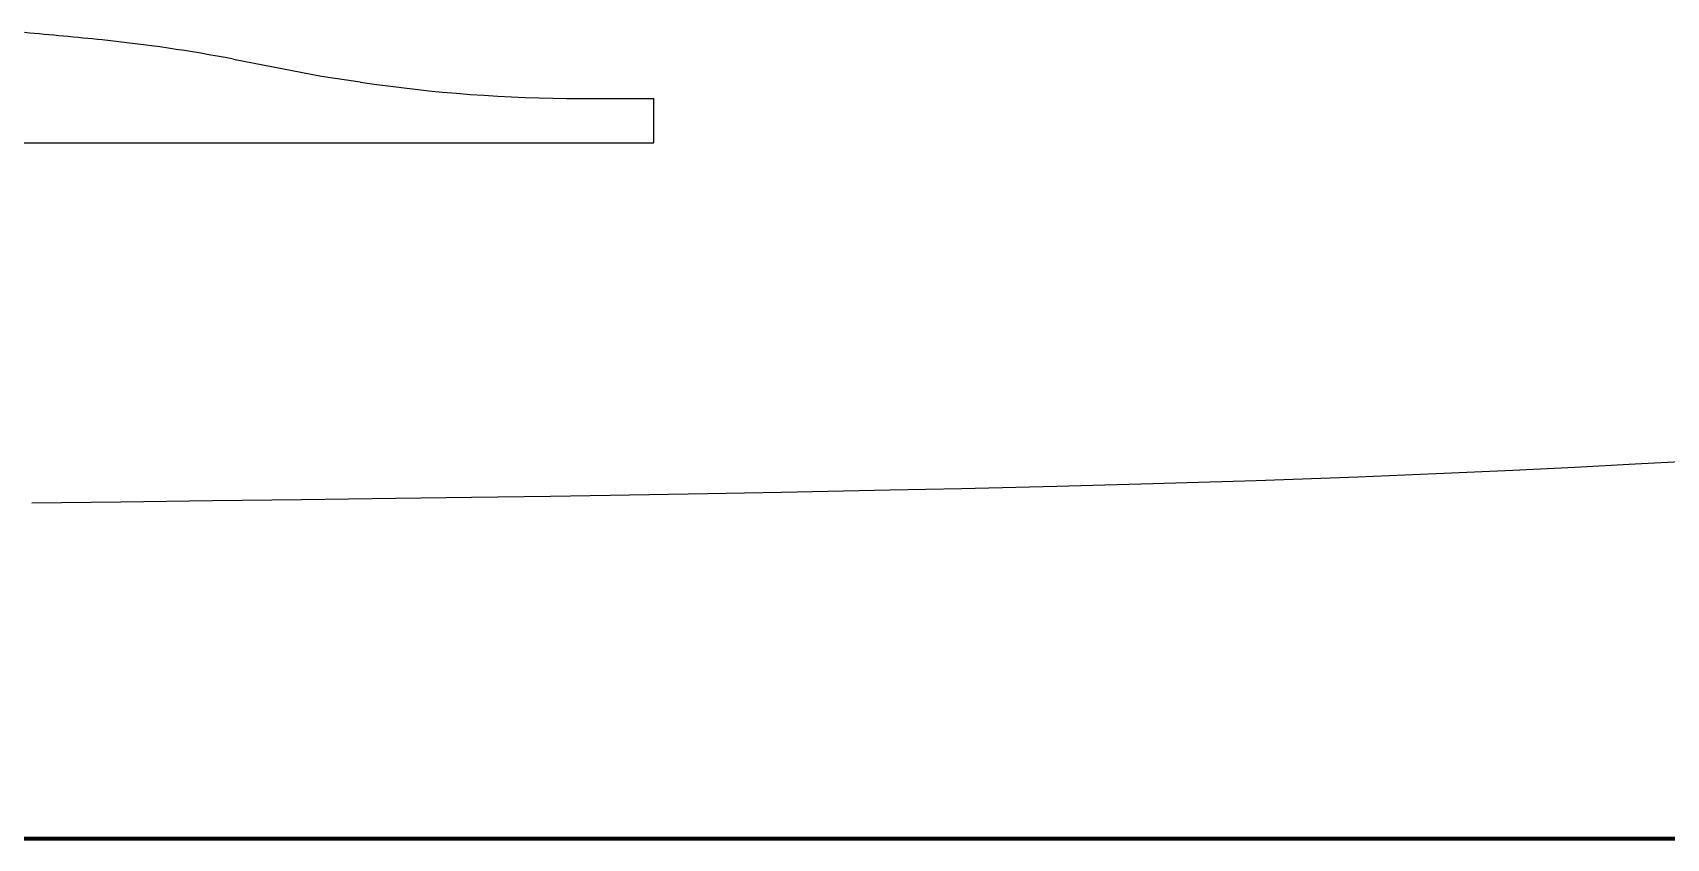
# Model space of a CAD drawing. Header units: millimetres. Extents: x 0 to 1148, y -805 to 0.
# Drawn here: x 419.5 to 529.6, y -805.5 to -751.2 of the extents above; entities that cross this region are included whole.
import ezdxf

# ---------------------------------------------------------------- set-up
doc = ezdxf.new("R2010")
doc.units = ezdxf.units.MM
doc.layers.get('0').update_dxf_attribs({"linetype": 'CONTINUOUS', "lineweight": 25})

msp = doc.modelspace()

# ---------------------------------------------------------------- linework, layer by layer
for p, q in [((433.05, -752.97), (438.98, -754.11)), ((438.98, -754.11), (438.98, -754.11)), ((438.98, -754.11), (441.6, -754.5)), ((456.44, -755.61), (461.38, -755.61)), ((461.38, -758.61), (461.38, -755.61)), ((306.39, -758.61), (461.38, -758.61))]:
    msp.add_line(p, q)
at = {"color": 7, "linetype": 'CONTINUOUS', "lineweight": 25}
for p, q in [((527.49, -780.26), (523.44, -780.47)), ((530.97, -780.07), (527.49, -780.26)), ((501.96, -781.37), (495, -781.58)), ((508.8, -781.13), (501.96, -781.37)), ((514.09, -780.91), (508.8, -781.13)), ((519.25, -780.68), (514.09, -780.91)), ((523.44, -780.47), (519.25, -780.68)), ((443.98, -782.57), (437.64, -782.65)), ((449.08, -782.5), (443.98, -782.57)), ((454.41, -782.42), (449.08, -782.5)), ((458.43, -782.35), (454.41, -782.42)), ((464.99, -782.24), (458.43, -782.35)), ((469.97, -782.15), (464.99, -782.24)), ((477.29, -782), (469.97, -782.15)), ((482.1, -781.9), (477.29, -782)), ((488.53, -781.75), (482.1, -781.9)), ((495, -781.58), (488.53, -781.75)), ((425.46, -782.81), (419.46, -782.88)), ((431.63, -782.73), (425.46, -782.81)), ((437.64, -782.65), (431.63, -782.73))]:
    msp.add_line(p, q, dxfattribs=at)
at = {"lineweight": 100}
msp.add_line((0, -805.46), (1147.78, -805.46), dxfattribs=at)
for centre, radius, start, end in [((383.89, -1149.61), 399.98, 84.2133, 84.9672), ((414.13, -851.16), 100, 79.0969, 84.2133), ((456.44, -655.61), 100, 261.4692, 270)]:
    msp.add_arc(centre, radius, start, end)

doc.saveas('drawing.dxf')
